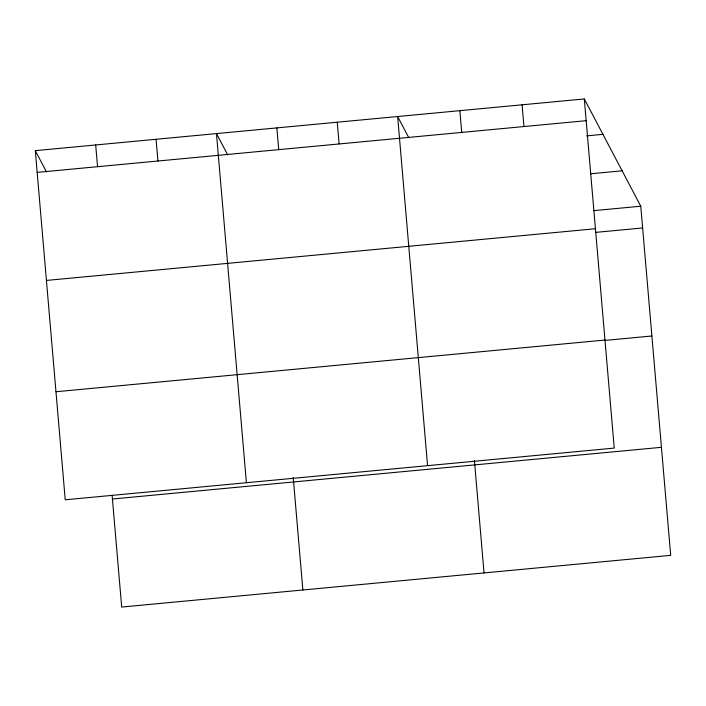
<?xml version="1.0" encoding="UTF-8"?>
<svg xmlns="http://www.w3.org/2000/svg" width="706" height="706" viewBox="0 0 706 706"><rect width="100%" height="100%" fill="white"/><g stroke="black" fill="none" stroke-linecap="round" stroke-linejoin="round"><path stroke-width="1.06" d="M584.303 98.946L614.238 448.089L65.234 499.786L35.3 150.652L584.303 98.946L640.766 206.214L670.7 555.348L121.697 607.054L112.157 495.736M37.162 172.388L586.165 120.691M586.562 135.887L602.933 134.343M590.481 173.8L622.136 170.817M593.834 210.635L640.766 206.214M46.428 280.432L595.432 228.735M595.696 232.38L642.636 227.959M55.968 391.742L604.971 340.045M604.954 340.416L651.894 335.994M112.43 499.01L661.434 447.313M408.818 137.767L397.646 116.525L427.571 465.66M227.65 154.826L216.468 133.593L246.403 482.727M35.3 150.652L46.481 171.885M522.087 104.806L523.949 126.55M459.862 110.665L461.724 132.41M474.406 460.524L484.042 572.928M337.256 122.217L339.118 143.953M276.858 127.901L278.729 149.646M293.228 477.583L302.865 589.987M156.079 139.276L157.941 161.021M95.689 144.959L97.552 166.704"/></g></svg>
